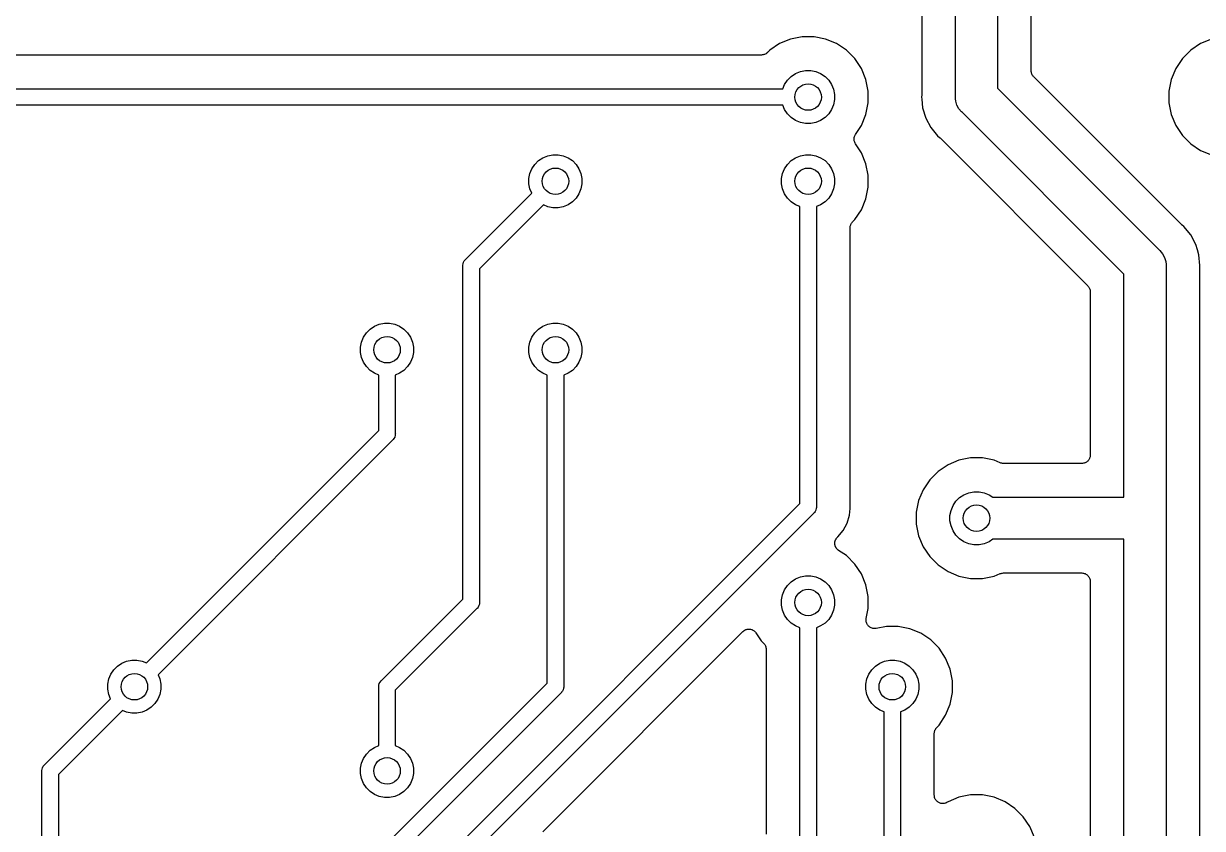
# Model space of a CAD drawing. Extents: x 4.65 to 8.55, y -5.31 to -3.29.
# Drawn here: x 6.934 to 7.634, y -4.084 to -3.606 of the extents above; entities that cross this region are included whole.
import ezdxf

# ---------------------------------------------------------------- set-up
doc = ezdxf.new("R2010")
doc.units = 0
doc.header["$MEASUREMENT"] = 0
doc.layers.add('BLACK', color=7, linetype='CONTINUOUS')

msp = doc.modelspace()

# ---------------------------------------------------------------- linework, layer by layer
at = {"layer": 'BLACK', "linetype": 'CONTINUOUS'}
for p, q in [((7.4875, -3.64939), (7.4875, -3.50964)), ((7.5125, -3.50964), (7.5125, -3.64482)), ((7.4675, -3.51595), (7.4675, -3.64816)), ((7.5325, -3.63447), (7.5325, -3.51595)), ((7.38307, -3.61832), (7.37721, -3.62223)), ((7.38957, -3.61563), (7.38307, -3.61832)), ((7.39648, -3.61425), (7.38957, -3.61563)), ((7.40352, -3.61425), (7.39648, -3.61425)), ((7.41043, -3.61563), (7.40352, -3.61425)), ((7.41693, -3.61832), (7.41043, -3.61563)), ((7.42279, -3.62223), (7.41693, -3.61832)), ((7.63307, -3.61832), (7.62721, -3.62223)), ((7.63957, -3.61563), (7.63307, -3.61832)), ((7.37229, -3.62508), (6.90147, -3.62508)), ((7.37275, -3.62503), (7.37229, -3.62508)), ((7.37321, -3.62499), (7.37275, -3.62503)), ((7.37324, -3.62499), (7.37321, -3.62499)), ((7.37327, -3.62498), (7.37324, -3.62499)), ((7.37371, -3.62485), (7.37327, -3.62498)), ((7.37415, -3.62472), (7.37371, -3.62485)), ((7.37418, -3.62471), (7.37415, -3.62472)), ((7.3742, -3.6247), (7.37418, -3.62471)), ((7.37461, -3.62448), (7.3742, -3.6247)), ((7.37502, -3.62427), (7.37461, -3.62448)), ((7.37504, -3.62426), (7.37502, -3.62427)), ((7.37506, -3.62424), (7.37504, -3.62426)), ((7.37542, -3.62395), (7.37506, -3.62424)), ((7.37578, -3.62366), (7.37542, -3.62395)), ((7.37582, -3.62363), (7.37578, -3.62366)), ((7.37583, -3.62361), (7.37582, -3.62363)), ((7.37582, -3.62363), (7.37582, -3.62363)), ((7.37582, -3.62363), (7.37582, -3.62363)), ((7.37721, -3.62223), (7.37583, -3.62361)), ((7.42777, -3.62721), (7.42279, -3.62223)), ((7.62721, -3.62223), (7.62223, -3.62721)), ((7.43168, -3.63307), (7.42777, -3.62721)), ((7.62223, -3.62721), (7.61832, -3.63307)), ((7.38777, -3.63996), (7.38996, -3.63777)), ((7.38996, -3.63777), (7.39254, -3.63604)), ((7.39254, -3.63604), (7.39541, -3.63486)), ((7.39541, -3.63486), (7.39845, -3.63425)), ((7.39845, -3.63425), (7.40155, -3.63425)), ((7.40155, -3.63425), (7.40459, -3.63486)), ((7.40459, -3.63486), (7.40746, -3.63604)), ((7.40746, -3.63604), (7.41004, -3.63777)), ((7.41004, -3.63777), (7.41223, -3.63996)), ((7.43437, -3.63957), (7.43168, -3.63307)), ((7.53254, -3.63493), (7.5325, -3.63447)), ((7.53259, -3.63539), (7.53254, -3.63493)), ((7.53259, -3.63541), (7.53259, -3.63539)), ((7.5326, -3.63544), (7.53259, -3.63541)), ((7.53273, -3.63588), (7.5326, -3.63544)), ((7.53286, -3.63632), (7.53273, -3.63588)), ((7.53287, -3.63635), (7.53286, -3.63632)), ((7.53288, -3.63637), (7.53287, -3.63635)), ((7.53309, -3.63678), (7.53288, -3.63637)), ((7.53331, -3.63719), (7.53309, -3.63678)), ((7.53332, -3.63721), (7.53331, -3.63719)), ((7.53334, -3.63723), (7.53332, -3.63721)), ((7.53363, -3.63759), (7.53334, -3.63723)), ((7.53392, -3.63795), (7.53363, -3.63759)), ((7.53395, -3.63799), (7.53392, -3.63795)), ((7.53396, -3.638), (7.53395, -3.63799)), ((7.53395, -3.63799), (7.53395, -3.63799)), ((7.53395, -3.63799), (7.53395, -3.63799)), ((7.62168, -3.72572), (7.53396, -3.638)), ((7.61832, -3.63307), (7.61563, -3.63957)), ((6.90024, -3.64508), (7.38499, -3.64508)), ((7.38499, -3.64508), (7.38604, -3.64254)), ((7.38604, -3.64254), (7.38777, -3.63996)), ((7.41223, -3.63996), (7.41396, -3.64254)), ((7.41396, -3.64254), (7.41514, -3.64541)), ((7.41514, -3.64541), (7.41575, -3.64845)), ((7.43575, -3.64648), (7.43437, -3.63957)), ((7.43575, -3.65352), (7.43575, -3.64648)), ((7.5125, -3.64482), (7.6084, -3.74073)), ((7.61563, -3.63957), (7.61425, -3.64648)), ((7.61425, -3.64648), (7.61425, -3.65352)), ((7.41575, -3.65155), (7.41514, -3.65459)), ((7.41575, -3.64845), (7.41575, -3.65155)), ((7.43437, -3.66043), (7.43575, -3.65352)), ((7.46748, -3.64865), (7.46734, -3.65)), ((7.46734, -3.65), (7.46748, -3.65135)), ((7.4675, -3.64823), (7.46748, -3.64844)), ((7.46748, -3.64844), (7.46748, -3.64865)), ((7.46748, -3.65135), (7.46748, -3.65135)), ((7.46748, -3.65135), (7.46797, -3.65637)), ((7.4675, -3.64816), (7.4675, -3.64823)), ((7.48744, -3.65), (7.4875, -3.64939)), ((7.48754, -3.65098), (7.48744, -3.65)), ((7.48768, -3.65245), (7.48754, -3.65098)), ((7.4884, -3.65481), (7.48768, -3.65245)), ((7.61425, -3.65352), (7.61563, -3.66043)), ((7.38499, -3.65492), (6.90204, -3.65492)), ((7.38604, -3.65746), (7.38499, -3.65492)), ((7.38777, -3.66004), (7.38604, -3.65746)), ((7.38996, -3.66223), (7.38777, -3.66004)), ((7.41223, -3.66004), (7.41004, -3.66223)), ((7.41396, -3.65746), (7.41223, -3.66004)), ((7.41514, -3.65459), (7.41396, -3.65746)), ((7.43168, -3.66693), (7.43437, -3.66043)), ((7.46797, -3.65637), (7.46983, -3.6625)), ((7.48956, -3.65698), (7.4884, -3.65481)), ((7.49112, -3.65888), (7.48956, -3.65698)), ((7.4916, -3.65927), (7.49112, -3.65888)), ((7.5875, -3.75518), (7.4916, -3.65927)), ((7.61563, -3.66043), (7.61832, -3.66693)), ((7.39254, -3.66396), (7.38996, -3.66223)), ((7.39541, -3.66514), (7.39254, -3.66396)), ((7.39845, -3.66575), (7.39541, -3.66514)), ((7.40155, -3.66575), (7.39845, -3.66575)), ((7.40459, -3.66514), (7.40155, -3.66575)), ((7.40746, -3.66396), (7.40459, -3.66514)), ((7.41004, -3.66223), (7.40746, -3.66396)), ((7.42815, -3.67222), (7.43168, -3.66693)), ((7.46983, -3.6625), (7.47285, -3.66814)), ((7.61832, -3.66693), (7.62223, -3.67279)), ((7.4273, -3.67494), (7.42735, -3.67448)), ((7.42735, -3.67448), (7.4274, -3.67402)), ((7.4274, -3.67402), (7.42741, -3.674)), ((7.42741, -3.67397), (7.42755, -3.67353)), ((7.42741, -3.674), (7.42741, -3.67397)), ((7.42755, -3.67353), (7.42769, -3.67308)), ((7.42769, -3.67308), (7.4277, -3.67306)), ((7.4277, -3.67304), (7.42793, -3.67263)), ((7.4277, -3.67306), (7.4277, -3.67304)), ((7.42793, -3.67263), (7.42815, -3.67222)), ((7.47285, -3.66814), (7.47691, -3.67309)), ((7.47691, -3.67309), (7.47796, -3.67395)), ((7.47796, -3.67395), (7.47801, -3.674)), ((7.47801, -3.674), (7.47816, -3.67415)), ((7.47816, -3.67415), (7.47832, -3.67428)), ((7.47832, -3.67428), (7.56604, -3.762)), ((7.62223, -3.67279), (7.62721, -3.67777)), ((7.4273, -3.67497), (7.4273, -3.67494)), ((7.4273, -3.67499), (7.4273, -3.67497)), ((7.42735, -3.67545), (7.4273, -3.67499)), ((7.42739, -3.67592), (7.42735, -3.67545)), ((7.42739, -3.67594), (7.42739, -3.67592)), ((7.4274, -3.67596), (7.42739, -3.67594)), ((7.42753, -3.6764), (7.4274, -3.67596)), ((7.42766, -3.67685), (7.42753, -3.6764)), ((7.42767, -3.67687), (7.42766, -3.67685)), ((7.42768, -3.67689), (7.42767, -3.67687)), ((7.42789, -3.6773), (7.42768, -3.67689)), ((7.42811, -3.67772), (7.42789, -3.6773)), ((7.42813, -3.67776), (7.42811, -3.67772)), ((7.42815, -3.67778), (7.42813, -3.67776)), ((7.42813, -3.67776), (7.42813, -3.67776)), ((7.42813, -3.67776), (7.42813, -3.67776)), ((7.43168, -3.68307), (7.42815, -3.67778)), ((7.62721, -3.67777), (7.63307, -3.68168)), ((7.23777, -3.68996), (7.23996, -3.68777)), ((7.23996, -3.68777), (7.24254, -3.68604)), ((7.24254, -3.68604), (7.24541, -3.68486)), ((7.24541, -3.68486), (7.24845, -3.68425)), ((7.24845, -3.68425), (7.25155, -3.68425)), ((7.25155, -3.68425), (7.25459, -3.68486)), ((7.25459, -3.68486), (7.25746, -3.68604)), ((7.25746, -3.68604), (7.26004, -3.68777)), ((7.26004, -3.68777), (7.26223, -3.68996)), ((7.38777, -3.68996), (7.38996, -3.68777)), ((7.38996, -3.68777), (7.39254, -3.68604)), ((7.39254, -3.68604), (7.39541, -3.68486)), ((7.39541, -3.68486), (7.39845, -3.68425)), ((7.39845, -3.68425), (7.40155, -3.68425)), ((7.40155, -3.68425), (7.40459, -3.68486)), ((7.40459, -3.68486), (7.40746, -3.68604)), ((7.40746, -3.68604), (7.41004, -3.68777)), ((7.41004, -3.68777), (7.41223, -3.68996)), ((7.43437, -3.68957), (7.43168, -3.68307)), ((7.63307, -3.68168), (7.63957, -3.68437)), ((7.23425, -3.69845), (7.23486, -3.69541)), ((7.23486, -3.69541), (7.23604, -3.69254)), ((7.23604, -3.69254), (7.23777, -3.68996)), ((7.26223, -3.68996), (7.26396, -3.69254)), ((7.26396, -3.69254), (7.26514, -3.69541)), ((7.26514, -3.69541), (7.26575, -3.69845)), ((7.38425, -3.69845), (7.38486, -3.69541)), ((7.38486, -3.69541), (7.38604, -3.69254)), ((7.38604, -3.69254), (7.38777, -3.68996)), ((7.41223, -3.68996), (7.41396, -3.69254)), ((7.41396, -3.69254), (7.41514, -3.69541)), ((7.41514, -3.69541), (7.41575, -3.69845)), ((7.43575, -3.69648), (7.43437, -3.68957)), ((7.23425, -3.70155), (7.23425, -3.69845)), ((7.23486, -3.70459), (7.23425, -3.70155)), ((7.26575, -3.70155), (7.26514, -3.70459)), ((7.26575, -3.69845), (7.26575, -3.70155)), ((7.38425, -3.70155), (7.38425, -3.69845)), ((7.38486, -3.70459), (7.38425, -3.70155)), ((7.41575, -3.70155), (7.41514, -3.70459)), ((7.41575, -3.69845), (7.41575, -3.70155)), ((7.43575, -3.70352), (7.43575, -3.69648)), ((7.19669, -3.74635), (7.23591, -3.70713)), ((7.23591, -3.70713), (7.23486, -3.70459)), ((7.26396, -3.70746), (7.26223, -3.71004)), ((7.26514, -3.70459), (7.26396, -3.70746)), ((7.38604, -3.70746), (7.38486, -3.70459)), ((7.38777, -3.71004), (7.38604, -3.70746)), ((7.41396, -3.70746), (7.41223, -3.71004)), ((7.41514, -3.70459), (7.41396, -3.70746)), ((7.43437, -3.71043), (7.43575, -3.70352)), ((7.24287, -3.71409), (7.20492, -3.75204)), ((7.24541, -3.71514), (7.24287, -3.71409)), ((7.24845, -3.71575), (7.24541, -3.71514)), ((7.25155, -3.71575), (7.24845, -3.71575)), ((7.25459, -3.71514), (7.25155, -3.71575)), ((7.25746, -3.71396), (7.25459, -3.71514)), ((7.26004, -3.71223), (7.25746, -3.71396)), ((7.26223, -3.71004), (7.26004, -3.71223)), ((7.38996, -3.71223), (7.38777, -3.71004)), ((7.39254, -3.71396), (7.38996, -3.71223)), ((7.39508, -3.71501), (7.39254, -3.71396)), ((7.39508, -3.89127), (7.39508, -3.71501)), ((7.40746, -3.71396), (7.40492, -3.71501)), ((7.40492, -3.71501), (7.40492, -3.89307)), ((7.41004, -3.71223), (7.40746, -3.71396)), ((7.41223, -3.71004), (7.41004, -3.71223)), ((7.43168, -3.71693), (7.43437, -3.71043)), ((7.42639, -3.72417), (7.42777, -3.72279)), ((7.42777, -3.72279), (7.43168, -3.71693)), ((7.42492, -3.72764), (7.42497, -3.72718)), ((7.42492, -3.72769), (7.42492, -3.72764)), ((7.42492, -3.72771), (7.42492, -3.72769)), ((7.42492, -3.72769), (7.42492, -3.72769)), ((7.42492, -3.72769), (7.42492, -3.72769)), ((7.42492, -3.89184), (7.42492, -3.72771)), ((7.42497, -3.72718), (7.42502, -3.72672)), ((7.42502, -3.72672), (7.42503, -3.72669)), ((7.42503, -3.72667), (7.42517, -3.72622)), ((7.42503, -3.72669), (7.42503, -3.72667)), ((7.42517, -3.72622), (7.42531, -3.72578)), ((7.42531, -3.72578), (7.42532, -3.72576)), ((7.42532, -3.72576), (7.42533, -3.72574)), ((7.42533, -3.72574), (7.42555, -3.72533)), ((7.42555, -3.72533), (7.42577, -3.72492)), ((7.42577, -3.72492), (7.42578, -3.7249)), ((7.42578, -3.7249), (7.4258, -3.72488)), ((7.4258, -3.72488), (7.42609, -3.72453)), ((7.42609, -3.72453), (7.42639, -3.72417)), ((7.62184, -3.72585), (7.62168, -3.72572)), ((7.62199, -3.726), (7.62184, -3.72585)), ((7.62204, -3.72605), (7.62199, -3.726)), ((7.62309, -3.72691), (7.62204, -3.72605)), ((7.62715, -3.73186), (7.62309, -3.72691)), ((7.63017, -3.7375), (7.62715, -3.73186)), ((7.63112, -3.74063), (7.63017, -3.7375)), ((7.6084, -3.74073), (7.60888, -3.74112)), ((7.60888, -3.74112), (7.61044, -3.74302)), ((7.61044, -3.74302), (7.6116, -3.74519)), ((7.63203, -3.74363), (7.63112, -3.74063)), ((7.63266, -3.75), (7.63203, -3.74363)), ((7.19505, -3.75), (7.19508, -3.74976)), ((7.19508, -3.75024), (7.19505, -3.75)), ((7.19508, -3.74976), (7.19515, -3.74904)), ((7.19508, -3.74976), (7.19508, -3.74976)), ((7.19508, -3.94796), (7.19508, -3.75024)), ((7.19515, -3.74904), (7.19543, -3.74811)), ((7.19543, -3.74811), (7.19589, -3.74725)), ((7.19589, -3.74725), (7.1965, -3.7465)), ((7.1965, -3.7465), (7.19669, -3.74635)), ((7.6116, -3.74519), (7.61232, -3.74755)), ((7.61232, -3.74755), (7.6125, -3.74939)), ((7.6125, -3.74939), (7.61256, -3.75)), ((7.61256, -3.75), (7.6125, -3.75061)), ((7.6125, -3.75061), (7.6125, -3.89939)), ((7.63252, -3.75135), (7.63266, -3.75)), ((7.63252, -3.75156), (7.63252, -3.75135)), ((7.20492, -3.75204), (7.20492, -3.94976)), ((7.5875, -3.8875), (7.5875, -3.75518)), ((7.6325, -3.75177), (7.63252, -3.75156)), ((7.6325, -3.75184), (7.6325, -3.75177)), ((7.6325, -3.89816), (7.6325, -3.75184)), ((7.56604, -3.762), (7.56605, -3.76201)), ((7.56605, -3.76201), (7.56605, -3.76201)), ((7.56605, -3.76201), (7.56605, -3.76201)), ((7.56605, -3.76201), (7.56608, -3.76205)), ((7.56608, -3.76205), (7.56637, -3.76241)), ((7.56637, -3.76241), (7.56666, -3.76277)), ((7.56666, -3.76277), (7.56668, -3.76279)), ((7.56668, -3.76279), (7.56669, -3.76281)), ((7.56669, -3.76281), (7.56691, -3.76322)), ((7.56691, -3.76322), (7.56712, -3.76363)), ((7.56712, -3.76363), (7.56713, -3.76365)), ((7.56713, -3.76365), (7.56714, -3.76368)), ((7.56714, -3.76368), (7.56727, -3.76412)), ((7.56727, -3.76412), (7.5674, -3.76456)), ((7.5674, -3.76456), (7.56741, -3.76459)), ((7.56741, -3.76459), (7.56741, -3.76461)), ((7.56741, -3.76461), (7.56746, -3.76507)), ((7.56746, -3.76507), (7.5675, -3.76553)), ((7.5675, -3.76553), (7.5675, -3.8625)), ((7.13996, -3.78777), (7.14254, -3.78604)), ((7.14254, -3.78604), (7.14541, -3.78486)), ((7.14541, -3.78486), (7.14845, -3.78425)), ((7.14845, -3.78425), (7.15155, -3.78425)), ((7.15155, -3.78425), (7.15459, -3.78486)), ((7.15459, -3.78486), (7.15746, -3.78604)), ((7.15746, -3.78604), (7.16004, -3.78777)), ((7.23996, -3.78777), (7.24254, -3.78604)), ((7.24254, -3.78604), (7.24541, -3.78486)), ((7.24541, -3.78486), (7.24845, -3.78425)), ((7.24845, -3.78425), (7.25155, -3.78425)), ((7.25155, -3.78425), (7.25459, -3.78486)), ((7.25459, -3.78486), (7.25746, -3.78604)), ((7.25746, -3.78604), (7.26004, -3.78777)), ((7.13486, -3.79541), (7.13604, -3.79254)), ((7.13604, -3.79254), (7.13777, -3.78996)), ((7.13777, -3.78996), (7.13996, -3.78777)), ((7.16004, -3.78777), (7.16223, -3.78996)), ((7.16223, -3.78996), (7.16396, -3.79254)), ((7.16396, -3.79254), (7.16514, -3.79541)), ((7.23486, -3.79541), (7.23604, -3.79254)), ((7.23604, -3.79254), (7.23777, -3.78996)), ((7.23777, -3.78996), (7.23996, -3.78777)), ((7.26004, -3.78777), (7.26223, -3.78996)), ((7.26223, -3.78996), (7.26396, -3.79254)), ((7.26396, -3.79254), (7.26514, -3.79541)), ((7.13425, -3.79845), (7.13486, -3.79541)), ((7.13425, -3.80155), (7.13425, -3.79845)), ((7.16514, -3.79541), (7.16575, -3.79845)), ((7.16575, -3.79845), (7.16575, -3.80155)), ((7.23425, -3.79845), (7.23486, -3.79541)), ((7.23425, -3.80155), (7.23425, -3.79845)), ((7.26514, -3.79541), (7.26575, -3.79845)), ((7.26575, -3.79845), (7.26575, -3.80155)), ((7.13486, -3.80459), (7.13425, -3.80155)), ((7.13604, -3.80746), (7.13486, -3.80459)), ((7.13777, -3.81004), (7.13604, -3.80746)), ((7.16396, -3.80746), (7.16223, -3.81004)), ((7.16514, -3.80459), (7.16396, -3.80746)), ((7.16575, -3.80155), (7.16514, -3.80459)), ((7.23486, -3.80459), (7.23425, -3.80155)), ((7.23604, -3.80746), (7.23486, -3.80459)), ((7.23777, -3.81004), (7.23604, -3.80746)), ((7.26396, -3.80746), (7.26223, -3.81004)), ((7.26514, -3.80459), (7.26396, -3.80746)), ((7.26575, -3.80155), (7.26514, -3.80459)), ((7.13996, -3.81223), (7.13777, -3.81004)), ((7.14254, -3.81396), (7.13996, -3.81223)), ((7.14508, -3.81501), (7.14254, -3.81396)), ((7.15746, -3.81396), (7.15492, -3.81501)), ((7.16004, -3.81223), (7.15746, -3.81396)), ((7.16223, -3.81004), (7.16004, -3.81223)), ((7.23996, -3.81223), (7.23777, -3.81004)), ((7.24254, -3.81396), (7.23996, -3.81223)), ((7.24508, -3.81501), (7.24254, -3.81396)), ((7.25746, -3.81396), (7.25492, -3.81501)), ((7.26004, -3.81223), (7.25746, -3.81396)), ((7.26223, -3.81004), (7.26004, -3.81223)), ((7.14508, -3.84796), (7.14508, -3.81501)), ((7.15492, -3.81501), (7.15492, -3.84976)), ((7.24508, -3.99796), (7.24508, -3.81501)), ((7.25492, -3.81501), (7.25492, -3.99976)), ((7.00713, -3.98591), (7.14508, -3.84796)), ((7.15331, -3.85365), (7.01409, -3.99287)), ((7.1535, -3.8535), (7.15331, -3.85365)), ((7.15365, -3.85331), (7.1535, -3.8535)), ((7.15411, -3.85275), (7.15365, -3.85331)), ((7.15457, -3.85189), (7.15411, -3.85275)), ((7.15462, -3.85174), (7.15457, -3.85189)), ((7.15485, -3.85096), (7.15462, -3.85174)), ((7.15492, -3.85024), (7.15485, -3.85096)), ((7.15492, -3.84976), (7.15494, -3.85)), ((7.15494, -3.85), (7.15492, -3.85024)), ((7.15492, -3.85024), (7.15492, -3.85024)), ((7.5674, -3.86351), (7.56739, -3.86352)), ((7.56739, -3.86352), (7.56739, -3.86354)), ((7.56745, -3.86304), (7.5674, -3.86351)), ((7.5675, -3.86257), (7.56745, -3.86304)), ((7.5675, -3.8625), (7.5675, -3.86253)), ((7.5675, -3.86253), (7.5675, -3.86253)), ((7.5675, -3.86253), (7.5675, -3.86254)), ((7.5675, -3.86254), (7.5675, -3.86257)), ((7.48307, -3.86832), (7.47721, -3.87223)), ((7.48957, -3.86563), (7.48307, -3.86832)), ((7.49648, -3.86425), (7.48957, -3.86563)), ((7.50352, -3.86425), (7.49648, -3.86425)), ((7.51043, -3.86563), (7.50352, -3.86425)), ((7.51403, -3.86712), (7.51043, -3.86563)), ((7.51447, -3.86725), (7.51403, -3.86712)), ((7.51491, -3.86739), (7.51447, -3.86725)), ((7.51494, -3.86739), (7.51491, -3.86739)), ((7.51497, -3.8674), (7.51494, -3.86739)), ((7.51542, -3.86745), (7.51497, -3.8674)), ((7.51588, -3.8675), (7.51542, -3.86745)), ((7.51594, -3.8675), (7.51588, -3.8675)), ((7.51595, -3.8675), (7.51594, -3.8675)), ((7.51594, -3.8675), (7.51594, -3.8675)), ((7.51594, -3.8675), (7.51594, -3.8675)), ((7.5625, -3.8675), (7.51595, -3.8675)), ((7.56297, -3.86745), (7.5625, -3.8675)), ((7.56344, -3.86741), (7.56297, -3.86745)), ((7.56345, -3.86741), (7.56344, -3.86741)), ((7.56347, -3.8674), (7.56345, -3.86741)), ((7.56392, -3.86727), (7.56347, -3.8674)), ((7.56437, -3.86714), (7.56392, -3.86727)), ((7.56439, -3.86713), (7.56437, -3.86714)), ((7.56441, -3.86712), (7.56439, -3.86713)), ((7.56482, -3.8669), (7.56441, -3.86712)), ((7.56524, -3.86668), (7.56482, -3.8669)), ((7.56525, -3.86667), (7.56524, -3.86668)), ((7.56527, -3.86666), (7.56525, -3.86667)), ((7.56563, -3.86637), (7.56527, -3.86666)), ((7.566, -3.86607), (7.56563, -3.86637)), ((7.56601, -3.86606), (7.566, -3.86607)), ((7.56602, -3.86605), (7.56601, -3.86606)), ((7.56632, -3.86568), (7.56602, -3.86605)), ((7.56663, -3.86532), (7.56632, -3.86568)), ((7.56665, -3.8653), (7.56663, -3.86531)), ((7.56663, -3.86531), (7.56663, -3.86532)), ((7.56687, -3.86488), (7.56665, -3.8653)), ((7.5671, -3.86447), (7.56687, -3.86488)), ((7.56711, -3.86444), (7.5671, -3.86445)), ((7.5671, -3.86445), (7.5671, -3.86447)), ((7.56725, -3.86399), (7.56711, -3.86444)), ((7.56739, -3.86354), (7.56725, -3.86399)), ((7.47223, -3.87721), (7.46832, -3.88307)), ((7.47721, -3.87223), (7.47223, -3.87721)), ((7.46832, -3.88307), (7.46563, -3.88957)), ((7.49541, -3.88486), (7.49845, -3.88425)), ((7.49845, -3.88425), (7.50155, -3.88425)), ((7.50155, -3.88425), (7.50459, -3.88486)), ((7.09127, -4.19508), (7.39508, -3.89127)), ((7.46563, -3.88957), (7.46425, -3.89648)), ((7.48604, -3.89254), (7.48777, -3.88996)), ((7.48777, -3.88996), (7.48996, -3.88777)), ((7.48996, -3.88777), (7.49254, -3.88604)), ((7.49254, -3.88604), (7.49541, -3.88486)), ((7.50459, -3.88486), (7.50746, -3.88604)), ((7.50746, -3.88604), (7.50964, -3.8875)), ((7.50964, -3.8875), (7.5875, -3.8875)), ((7.40331, -3.89696), (7.09696, -4.20331)), ((7.4035, -3.8968), (7.40331, -3.89696)), ((7.40373, -3.89652), (7.4035, -3.8968)), ((7.40411, -3.89605), (7.40373, -3.89652)), ((7.40457, -3.8952), (7.40411, -3.89605)), ((7.4046, -3.89511), (7.40457, -3.8952)), ((7.40485, -3.89427), (7.4046, -3.89511)), ((7.40492, -3.89355), (7.40485, -3.89427)), ((7.40492, -3.89307), (7.40494, -3.89331)), ((7.40494, -3.89331), (7.40492, -3.89355)), ((7.40492, -3.89355), (7.40492, -3.89355)), ((7.42314, -3.90289), (7.42456, -3.89819)), ((7.42456, -3.89819), (7.42495, -3.89429)), ((7.42494, -3.89205), (7.42492, -3.89184)), ((7.42494, -3.89226), (7.42494, -3.89205)), ((7.42495, -3.89233), (7.42494, -3.89226)), ((7.42504, -3.89331), (7.42495, -3.89233)), ((7.42495, -3.89429), (7.42504, -3.89331)), ((7.42495, -3.89429), (7.42495, -3.89429)), ((7.46425, -3.89648), (7.46425, -3.90352)), ((7.48425, -3.89845), (7.48486, -3.89541)), ((7.48425, -3.90155), (7.48425, -3.89845)), ((7.48486, -3.89541), (7.48604, -3.89254)), ((7.63252, -3.89837), (7.6325, -3.89816)), ((7.63252, -3.89858), (7.63252, -3.89837)), ((7.42082, -3.90722), (7.42314, -3.90289)), ((7.46425, -3.90352), (7.46563, -3.91043)), ((7.48486, -3.90459), (7.48425, -3.90155)), ((7.48604, -3.90746), (7.48486, -3.90459)), ((7.6125, -3.89939), (7.61256, -3.9)), ((7.61256, -3.9), (7.6125, -3.90061)), ((7.6125, -3.90061), (7.6125, -4.44036)), ((7.6325, -3.90177), (7.63252, -3.90156)), ((7.6325, -3.90184), (7.6325, -3.90177)), ((7.6325, -4.43405), (7.6325, -3.90184)), ((7.63252, -3.89865), (7.63252, -3.89858)), ((7.63266, -3.9), (7.63252, -3.89865)), ((7.63252, -3.90135), (7.63266, -3.9)), ((7.63252, -3.90156), (7.63252, -3.90135)), ((7.41643, -3.91255), (7.41657, -3.91234)), ((7.41657, -3.91234), (7.4167, -3.91211)), ((7.4167, -3.91211), (7.41685, -3.91193)), ((7.41685, -3.91193), (7.41697, -3.91174)), ((7.41697, -3.91174), (7.41716, -3.91156)), ((7.41716, -3.91156), (7.41732, -3.91136)), ((7.41732, -3.91136), (7.4175, -3.91121)), ((7.4175, -3.91121), (7.41766, -3.91105)), ((7.41766, -3.91105), (7.41771, -3.91101)), ((7.41771, -3.91101), (7.42082, -3.90722)), ((7.46563, -3.91043), (7.46832, -3.91693)), ((7.48777, -3.91004), (7.48604, -3.90746)), ((7.48996, -3.91223), (7.48777, -3.91004)), ((7.49254, -3.91396), (7.48996, -3.91223)), ((7.50964, -3.9125), (7.50746, -3.91396)), ((7.5875, -3.9125), (7.50964, -3.9125)), ((7.5875, -4.44036), (7.5875, -3.9125)), ((7.41584, -3.91487), (7.41586, -3.91464)), ((7.41586, -3.91512), (7.41584, -3.91487)), ((7.41586, -3.91441), (7.41591, -3.91415)), ((7.41586, -3.91464), (7.41586, -3.91441)), ((7.41586, -3.91538), (7.41586, -3.91512)), ((7.4159, -3.91561), (7.41586, -3.91538)), ((7.41592, -3.91584), (7.4159, -3.91561)), ((7.41591, -3.91415), (7.41594, -3.9139)), ((7.41599, -3.91609), (7.41592, -3.91584)), ((7.41594, -3.9139), (7.41601, -3.91368)), ((7.41604, -3.91634), (7.41599, -3.91609)), ((7.41601, -3.91368), (7.41606, -3.91345)), ((7.41613, -3.91655), (7.41604, -3.91634)), ((7.41606, -3.91345), (7.41615, -3.91321)), ((7.4162, -3.91678), (7.41613, -3.91655)), ((7.41615, -3.91321), (7.41623, -3.91297)), ((7.41631, -3.91701), (7.4162, -3.91678)), ((7.41623, -3.91297), (7.41634, -3.91276)), ((7.41641, -3.91724), (7.41631, -3.91701)), ((7.41634, -3.91276), (7.41643, -3.91255)), ((7.41654, -3.91744), (7.41641, -3.91724)), ((7.41664, -3.91764), (7.41654, -3.91744)), ((7.41681, -3.91784), (7.41664, -3.91764)), ((7.41695, -3.91806), (7.41681, -3.91784)), ((7.41711, -3.91822), (7.41695, -3.91806)), ((7.41725, -3.9184), (7.41711, -3.91822)), ((7.41745, -3.91857), (7.41725, -3.9184)), ((7.41763, -3.91875), (7.41745, -3.91857)), ((7.41782, -3.91888), (7.41763, -3.91875)), ((7.418, -3.91903), (7.41782, -3.91888)), ((7.41806, -3.91907), (7.418, -3.91903)), ((7.42279, -3.92223), (7.41806, -3.91907)), ((7.46832, -3.91693), (7.47223, -3.92279)), ((7.49541, -3.91514), (7.49254, -3.91396)), ((7.49845, -3.91575), (7.49541, -3.91514)), ((7.50155, -3.91575), (7.49845, -3.91575)), ((7.50459, -3.91514), (7.50155, -3.91575)), ((7.50746, -3.91396), (7.50459, -3.91514)), ((7.42777, -3.92721), (7.42279, -3.92223)), ((7.47223, -3.92279), (7.47721, -3.92777)), ((7.43168, -3.93307), (7.42777, -3.92721)), ((7.43437, -3.93957), (7.43168, -3.93307)), ((7.47721, -3.92777), (7.48307, -3.93168)), ((7.48307, -3.93168), (7.48957, -3.93437)), ((7.51043, -3.93437), (7.51403, -3.93288)), ((7.51403, -3.93288), (7.51404, -3.93288)), ((7.51404, -3.93288), (7.5141, -3.93285)), ((7.51404, -3.93288), (7.51404, -3.93288)), ((7.51404, -3.93288), (7.51404, -3.93288)), ((7.5141, -3.93285), (7.51454, -3.93273)), ((7.51454, -3.93273), (7.51498, -3.9326)), ((7.51498, -3.9326), (7.51501, -3.93259)), ((7.51501, -3.93259), (7.51504, -3.93258)), ((7.51504, -3.93258), (7.51549, -3.93254)), ((7.51549, -3.93254), (7.51595, -3.9325)), ((7.51595, -3.9325), (7.5625, -3.9325)), ((7.5625, -3.9325), (7.56253, -3.9325)), ((7.56253, -3.9325), (7.56253, -3.9325)), ((7.56253, -3.9325), (7.56254, -3.9325)), ((7.56254, -3.9325), (7.56257, -3.9325)), ((7.56257, -3.9325), (7.56304, -3.93255)), ((7.56304, -3.93255), (7.56351, -3.9326)), ((7.56351, -3.9326), (7.56352, -3.93261)), ((7.56352, -3.93261), (7.56354, -3.93261)), ((7.56354, -3.93261), (7.56399, -3.93275)), ((7.56399, -3.93275), (7.56444, -3.93289)), ((7.56444, -3.93289), (7.56445, -3.9329)), ((7.56445, -3.9329), (7.56447, -3.9329)), ((7.56447, -3.9329), (7.56488, -3.93313)), ((7.56488, -3.93313), (7.5653, -3.93335)), ((7.5653, -3.93335), (7.56531, -3.93337)), ((7.56531, -3.93337), (7.56532, -3.93337)), ((7.56532, -3.93337), (7.56568, -3.93368)), ((7.38604, -3.94254), (7.38777, -3.93996)), ((7.38777, -3.93996), (7.38996, -3.93777)), ((7.38996, -3.93777), (7.39254, -3.93604)), ((7.39254, -3.93604), (7.39541, -3.93486)), ((7.39541, -3.93486), (7.39845, -3.93425)), ((7.39845, -3.93425), (7.40155, -3.93425)), ((7.40155, -3.93425), (7.40459, -3.93486)), ((7.40459, -3.93486), (7.40746, -3.93604)), ((7.40746, -3.93604), (7.41004, -3.93777)), ((7.41004, -3.93777), (7.41223, -3.93996)), ((7.41223, -3.93996), (7.41396, -3.94254)), ((7.43575, -3.94648), (7.43437, -3.93957)), ((7.48957, -3.93437), (7.49648, -3.93575)), ((7.49648, -3.93575), (7.50352, -3.93575)), ((7.50352, -3.93575), (7.51043, -3.93437)), ((7.56568, -3.93368), (7.56605, -3.93398)), ((7.56605, -3.93398), (7.56606, -3.93399)), ((7.56606, -3.93399), (7.56607, -3.934)), ((7.56607, -3.934), (7.56637, -3.93437)), ((7.56637, -3.93437), (7.56666, -3.93473)), ((7.56666, -3.93473), (7.56667, -3.93475)), ((7.56667, -3.93475), (7.56668, -3.93476)), ((7.56668, -3.93476), (7.5669, -3.93518)), ((7.5669, -3.93518), (7.56712, -3.93559)), ((7.56712, -3.93559), (7.56713, -3.93561)), ((7.56713, -3.93561), (7.56714, -3.93563)), ((7.56714, -3.93563), (7.56727, -3.93608)), ((7.56727, -3.93608), (7.5674, -3.93653)), ((7.5674, -3.93653), (7.56741, -3.93655)), ((7.56741, -3.93655), (7.56741, -3.93656)), ((7.56741, -3.93656), (7.56745, -3.93703)), ((7.56745, -3.93703), (7.5675, -3.9375)), ((7.5675, -3.9375), (7.5675, -4.43405)), ((7.38425, -3.94845), (7.38486, -3.94541)), ((7.38486, -3.94541), (7.38604, -3.94254)), ((7.41396, -3.94254), (7.41514, -3.94541)), ((7.41514, -3.94541), (7.41575, -3.94845)), ((7.43575, -3.95352), (7.43575, -3.94648)), ((7.14669, -3.99635), (7.19508, -3.94796)), ((7.20331, -3.95365), (7.15492, -4.00204)), ((7.2035, -3.9535), (7.20331, -3.95365)), ((7.20365, -3.95331), (7.2035, -3.9535)), ((7.20411, -3.95275), (7.20365, -3.95331)), ((7.20365, -3.95331), (7.20365, -3.95331)), ((7.20457, -3.95189), (7.20411, -3.95275)), ((7.20411, -3.95275), (7.20411, -3.95275)), ((7.20485, -3.95096), (7.20457, -3.95189)), ((7.20492, -3.95024), (7.20485, -3.95096)), ((7.20492, -3.94976), (7.20494, -3.95)), ((7.20494, -3.95), (7.20492, -3.95024)), ((7.20492, -3.95024), (7.20492, -3.95024)), ((7.38425, -3.95155), (7.38425, -3.94845)), ((7.38486, -3.95459), (7.38425, -3.95155)), ((7.41575, -3.95155), (7.41514, -3.95459)), ((7.41575, -3.94845), (7.41575, -3.95155)), ((7.43454, -3.95958), (7.43575, -3.95352)), ((7.38604, -3.95746), (7.38486, -3.95459)), ((7.38777, -3.96004), (7.38604, -3.95746)), ((7.38996, -3.96223), (7.38777, -3.96004)), ((7.41223, -3.96004), (7.41004, -3.96223)), ((7.41396, -3.95746), (7.41223, -3.96004)), ((7.41514, -3.95459), (7.41396, -3.95746)), ((7.43445, -3.96052), (7.4345, -3.96005)), ((7.43445, -3.96054), (7.43445, -3.96052)), ((7.43445, -3.96055), (7.43445, -3.96054)), ((7.43449, -3.96102), (7.43445, -3.96055)), ((7.43454, -3.96149), (7.43449, -3.96102)), ((7.4345, -3.96005), (7.43454, -3.95958)), ((7.43454, -3.96151), (7.43454, -3.96149)), ((7.43454, -3.96152), (7.43454, -3.96151)), ((7.24244, -4.08611), (7.36133, -3.96722)), ((7.36133, -3.96722), (7.36136, -3.9672)), ((7.36136, -3.9672), (7.36138, -3.96717)), ((7.36136, -3.9672), (7.36136, -3.9672)), ((7.36136, -3.9672), (7.36136, -3.9672)), ((7.36138, -3.96717), (7.36175, -3.96688)), ((7.36175, -3.96688), (7.36211, -3.96658)), ((7.36211, -3.96658), (7.36213, -3.96657)), ((7.36213, -3.96657), (7.36214, -3.96657)), ((7.36214, -3.96657), (7.36256, -3.96635)), ((7.36256, -3.96635), (7.36298, -3.96613)), ((7.36298, -3.96613), (7.36299, -3.96612)), ((7.36299, -3.96612), (7.36301, -3.96612)), ((7.36301, -3.96612), (7.36346, -3.96598)), ((7.36346, -3.96598), (7.36391, -3.96585)), ((7.36391, -3.96585), (7.36393, -3.96585)), ((7.36393, -3.96585), (7.36394, -3.96584)), ((7.36394, -3.96584), (7.36441, -3.9658)), ((7.36441, -3.9658), (7.36489, -3.96576)), ((7.36489, -3.96576), (7.3649, -3.96576)), ((7.3649, -3.96576), (7.36492, -3.96576)), ((7.36492, -3.96576), (7.36538, -3.96581)), ((7.36538, -3.96581), (7.36586, -3.96586)), ((7.36586, -3.96586), (7.36587, -3.96586)), ((7.36587, -3.96586), (7.36589, -3.96586)), ((7.36589, -3.96586), (7.36633, -3.96601)), ((7.36633, -3.96601), (7.36679, -3.96614)), ((7.36679, -3.96614), (7.3668, -3.96615)), ((7.3668, -3.96615), (7.36682, -3.96616)), ((7.36682, -3.96616), (7.36723, -3.96638)), ((7.36723, -3.96638), (7.36765, -3.96661)), ((7.36765, -3.96661), (7.36766, -3.96662)), ((7.36766, -3.96662), (7.36767, -3.96662)), ((7.36767, -3.96662), (7.36804, -3.96693)), ((7.36804, -3.96693), (7.3684, -3.96723)), ((7.3684, -3.96723), (7.36841, -3.96724)), ((7.36841, -3.96724), (7.36842, -3.96725)), ((7.36842, -3.96725), (7.36872, -3.96762)), ((7.36872, -3.96762), (7.36902, -3.96798)), ((7.36902, -3.96798), (7.37223, -3.97279)), ((7.39254, -3.96396), (7.38996, -3.96223)), ((7.39508, -3.96501), (7.39254, -3.96396)), ((7.39508, -3.99976), (7.39508, -3.96501)), ((7.40746, -3.96396), (7.40492, -3.96501)), ((7.40492, -3.96501), (7.40492, -4.09976)), ((7.41004, -3.96223), (7.40746, -3.96396)), ((7.43468, -3.96197), (7.43454, -3.96152)), ((7.43481, -3.96243), (7.43468, -3.96197)), ((7.43482, -3.96244), (7.43481, -3.96243)), ((7.43482, -3.96245), (7.43482, -3.96244)), ((7.43505, -3.96288), (7.43482, -3.96245)), ((7.43527, -3.96329), (7.43505, -3.96288)), ((7.43527, -3.9633), (7.43527, -3.96329)), ((7.43528, -3.96332), (7.43527, -3.9633)), ((7.43558, -3.96368), (7.43528, -3.96332)), ((7.43588, -3.96405), (7.43558, -3.96368)), ((7.43589, -3.96406), (7.43588, -3.96405)), ((7.4359, -3.96407), (7.43589, -3.96406)), ((7.43626, -3.96437), (7.4359, -3.96407)), ((7.43663, -3.96468), (7.43626, -3.96437)), ((7.43664, -3.96469), (7.43663, -3.96468)), ((7.43665, -3.9647), (7.43664, -3.96469)), ((7.43707, -3.96492), (7.43665, -3.9647)), ((7.43748, -3.96515), (7.43707, -3.96492)), ((7.43749, -3.96515), (7.43748, -3.96515)), ((7.43751, -3.96516), (7.43749, -3.96515)), ((7.43796, -3.9653), (7.43751, -3.96516)), ((7.43841, -3.96544), (7.43796, -3.9653)), ((7.43843, -3.96545), (7.43841, -3.96544)), ((7.43844, -3.96545), (7.43843, -3.96545)), ((7.43891, -3.9655), (7.43844, -3.96545)), ((7.43938, -3.96555), (7.43891, -3.9655)), ((7.43939, -3.96555), (7.43938, -3.96555)), ((7.43941, -3.96555), (7.43939, -3.96555)), ((7.43988, -3.96551), (7.43941, -3.96555)), ((7.44035, -3.96547), (7.43988, -3.96551)), ((7.44038, -3.96547), (7.44035, -3.96547)), ((7.44042, -3.96546), (7.44038, -3.96546)), ((7.44038, -3.96546), (7.44038, -3.96546)), ((7.44038, -3.96546), (7.44038, -3.96547)), ((7.44648, -3.96425), (7.44042, -3.96546)), ((7.45352, -3.96425), (7.44648, -3.96425)), ((7.46043, -3.96563), (7.45352, -3.96425)), ((7.46693, -3.96832), (7.46043, -3.96563)), ((7.47279, -3.97223), (7.46693, -3.96832)), ((7.37223, -3.97279), (7.37361, -3.97417)), ((7.37361, -3.97417), (7.37363, -3.97418)), ((7.37363, -3.97418), (7.37363, -3.97418)), ((7.37363, -3.97418), (7.37363, -3.97418)), ((7.37363, -3.97418), (7.37366, -3.97422)), ((7.37366, -3.97422), (7.37395, -3.97458)), ((7.37395, -3.97458), (7.37424, -3.97494)), ((7.37424, -3.97494), (7.37426, -3.97496)), ((7.37426, -3.97496), (7.37427, -3.97498)), ((7.37427, -3.97498), (7.37448, -3.97539)), ((7.37448, -3.97539), (7.3747, -3.9758)), ((7.47777, -3.97721), (7.47279, -3.97223)), ((7.3747, -3.9758), (7.37471, -3.97582)), ((7.37471, -3.97582), (7.37472, -3.97585)), ((7.37472, -3.97585), (7.37485, -3.97629)), ((7.37485, -3.97629), (7.37498, -3.97673)), ((7.37498, -3.97673), (7.37499, -3.97676)), ((7.37499, -3.97676), (7.37499, -3.97679)), ((7.37499, -3.97679), (7.37503, -3.97724)), ((7.37503, -3.97724), (7.37508, -3.97771)), ((7.37508, -3.97771), (7.37508, -3.99853)), ((7.48168, -3.98307), (7.47777, -3.97721)), ((6.98777, -3.98996), (6.98996, -3.98777)), ((6.98996, -3.98777), (6.99254, -3.98604)), ((6.99254, -3.98604), (6.99541, -3.98486)), ((6.99541, -3.98486), (6.99845, -3.98425)), ((6.99845, -3.98425), (7.00155, -3.98425)), ((7.00155, -3.98425), (7.00459, -3.98486)), ((7.00459, -3.98486), (7.00713, -3.98591)), ((7.43777, -3.98996), (7.43996, -3.98777)), ((7.43996, -3.98777), (7.44254, -3.98604)), ((7.44254, -3.98604), (7.44541, -3.98486)), ((7.44541, -3.98486), (7.44845, -3.98425)), ((7.44845, -3.98425), (7.45155, -3.98425)), ((7.45155, -3.98425), (7.45459, -3.98486)), ((7.45459, -3.98486), (7.45746, -3.98604)), ((7.45746, -3.98604), (7.46004, -3.98777)), ((7.46004, -3.98777), (7.46223, -3.98996)), ((7.48437, -3.98957), (7.48168, -3.98307)), ((6.98425, -3.99845), (6.98486, -3.99541)), ((6.98486, -3.99541), (6.98604, -3.99254)), ((6.98604, -3.99254), (6.98777, -3.98996)), ((7.01409, -3.99287), (7.01514, -3.99541)), ((7.01514, -3.99541), (7.01575, -3.99845)), ((7.14589, -3.99725), (7.1465, -3.9965)), ((7.1465, -3.9965), (7.14669, -3.99635)), ((7.43425, -3.99845), (7.43486, -3.99541)), ((7.43486, -3.99541), (7.43604, -3.99254)), ((7.43604, -3.99254), (7.43777, -3.98996)), ((7.46223, -3.98996), (7.46396, -3.99254)), ((7.46396, -3.99254), (7.46514, -3.99541)), ((7.46514, -3.99541), (7.46575, -3.99845)), ((7.48575, -3.99648), (7.48437, -3.98957)), ((7.48575, -4.00352), (7.48575, -3.99648)), ((6.98425, -4.00155), (6.98425, -3.99845)), ((6.98486, -4.00459), (6.98425, -4.00155)), ((7.01575, -4.00155), (7.01514, -4.00459)), ((7.01575, -3.99845), (7.01575, -4.00155)), ((7.14506, -4), (7.14508, -3.99976)), ((7.14508, -4.00024), (7.14506, -4)), ((7.14508, -3.99976), (7.14515, -3.99904)), ((7.14508, -3.99976), (7.14508, -3.99976)), ((7.14508, -4.03499), (7.14508, -4.00024)), ((7.14515, -3.99904), (7.14543, -3.99811)), ((7.14543, -3.99811), (7.14589, -3.99725)), ((7.14796, -4.09508), (7.24508, -3.99796)), ((7.15492, -4.00204), (7.15492, -4.03499)), ((7.2535, -4.0035), (7.25331, -4.00365)), ((7.25365, -4.00331), (7.2535, -4.0035)), ((7.25411, -4.00275), (7.25365, -4.00331)), ((7.25365, -4.00331), (7.25365, -4.00331)), ((7.25457, -4.00189), (7.25411, -4.00275)), ((7.25411, -4.00275), (7.25411, -4.00275)), ((7.25485, -4.00096), (7.25457, -4.00189)), ((7.25492, -4.00024), (7.25485, -4.00096)), ((7.25492, -3.99976), (7.25495, -4)), ((7.25495, -4), (7.25492, -4.00024)), ((7.25492, -4.00024), (7.25492, -4.00024)), ((7.37508, -3.99853), (7.37508, -4.08761)), ((7.39508, -4.09796), (7.39508, -3.99976)), ((7.39508, -3.99976), (7.39508, -3.99976)), ((7.43425, -4.00155), (7.43425, -3.99845)), ((7.43486, -4.00459), (7.43425, -4.00155)), ((7.46575, -4.00155), (7.46514, -4.00459)), ((7.46575, -3.99845), (7.46575, -4.00155)), ((6.94669, -4.04635), (6.98591, -4.00713)), ((6.98591, -4.00713), (6.98486, -4.00459)), ((7.01223, -4.01004), (7.01004, -4.01223)), ((7.01396, -4.00746), (7.01223, -4.01004)), ((7.01514, -4.00459), (7.01396, -4.00746)), ((7.25331, -4.00365), (7.15365, -4.10331)), ((7.43604, -4.00746), (7.43486, -4.00459)), ((7.43777, -4.01004), (7.43604, -4.00746)), ((7.43996, -4.01223), (7.43777, -4.01004)), ((7.46223, -4.01004), (7.46004, -4.01223)), ((7.46396, -4.00746), (7.46223, -4.01004)), ((7.46514, -4.00459), (7.46396, -4.00746)), ((7.48168, -4.01693), (7.48437, -4.01043)), ((7.48437, -4.01043), (7.48575, -4.00352)), ((6.99287, -4.01409), (6.95492, -4.05204)), ((6.99541, -4.01514), (6.99287, -4.01409)), ((6.99845, -4.01575), (6.99541, -4.01514)), ((7.00155, -4.01575), (6.99845, -4.01575)), ((7.00459, -4.01514), (7.00155, -4.01575)), ((7.00746, -4.01396), (7.00459, -4.01514)), ((7.01004, -4.01223), (7.00746, -4.01396)), ((7.44254, -4.01396), (7.43996, -4.01223)), ((7.44508, -4.01501), (7.44254, -4.01396)), ((7.44508, -4.05024), (7.44508, -4.01501)), ((7.45746, -4.01396), (7.45492, -4.01501)), ((7.45492, -4.01501), (7.45492, -4.04976)), ((7.46004, -4.01223), (7.45746, -4.01396)), ((7.47777, -4.02279), (7.48168, -4.01693)), ((7.47609, -4.02453), (7.47639, -4.02417)), ((7.47639, -4.02417), (7.47777, -4.02279)), ((7.47492, -4.02763), (7.47497, -4.02718)), ((7.47492, -4.02769), (7.47492, -4.02763)), ((7.47492, -4.0277), (7.47492, -4.02769)), ((7.47492, -4.02769), (7.47492, -4.02769)), ((7.47492, -4.02769), (7.47492, -4.02769)), ((7.47492, -4.06441), (7.47492, -4.0277)), ((7.47497, -4.02718), (7.47502, -4.02672)), ((7.47502, -4.02672), (7.47503, -4.02669)), ((7.47503, -4.02666), (7.47517, -4.02622)), ((7.47503, -4.02669), (7.47503, -4.02666)), ((7.47517, -4.02622), (7.47531, -4.02578)), ((7.47531, -4.02578), (7.47532, -4.02576)), ((7.47532, -4.02576), (7.47533, -4.02573)), ((7.47533, -4.02573), (7.47555, -4.02533)), ((7.47555, -4.02533), (7.47577, -4.02492)), ((7.47577, -4.02492), (7.47578, -4.0249)), ((7.47578, -4.0249), (7.4758, -4.02488)), ((7.4758, -4.02488), (7.47609, -4.02453)), ((7.13777, -4.03996), (7.13996, -4.03777)), ((7.13996, -4.03777), (7.14254, -4.03604)), ((7.14254, -4.03604), (7.14508, -4.03499)), ((7.15492, -4.03499), (7.15746, -4.03604)), ((7.15746, -4.03604), (7.16004, -4.03777)), ((7.16004, -4.03777), (7.16223, -4.03996)), ((7.13425, -4.04845), (7.13486, -4.04541)), ((7.13486, -4.04541), (7.13604, -4.04254)), ((7.13604, -4.04254), (7.13777, -4.03996)), ((7.16223, -4.03996), (7.16396, -4.04254)), ((7.16396, -4.04254), (7.16514, -4.04541)), ((7.16514, -4.04541), (7.16575, -4.04845)), ((6.94505, -4.05), (6.94508, -4.04976)), ((6.94508, -4.05024), (6.94505, -4.05)), ((6.94508, -4.04976), (6.94515, -4.04904)), ((6.94508, -4.04976), (6.94508, -4.04976)), ((6.94508, -5.04796), (6.94508, -4.05024)), ((6.94515, -4.04904), (6.94543, -4.04811)), ((6.94543, -4.04811), (6.94589, -4.04725)), ((6.94589, -4.04725), (6.9465, -4.0465)), ((6.9465, -4.0465), (6.94669, -4.04635)), ((6.95492, -4.05204), (6.95492, -5.04976)), ((7.13425, -4.05155), (7.13425, -4.04845)), ((7.13486, -4.05459), (7.13425, -4.05155)), ((7.16575, -4.05155), (7.16514, -4.05459)), ((7.16575, -4.04845), (7.16575, -4.05155)), ((7.44508, -4.85024), (7.44508, -4.05024)), ((7.44508, -4.05024), (7.44508, -4.05024)), ((7.45492, -4.04976), (7.45492, -4.84976)), ((7.13604, -4.05746), (7.13486, -4.05459)), ((7.13777, -4.06004), (7.13604, -4.05746)), ((7.16396, -4.05746), (7.16223, -4.06004)), ((7.16514, -4.05459), (7.16396, -4.05746)), ((7.13996, -4.06223), (7.13777, -4.06004)), ((7.14254, -4.06396), (7.13996, -4.06223)), ((7.14541, -4.06514), (7.14254, -4.06396)), ((7.14845, -4.06575), (7.14541, -4.06514)), ((7.15155, -4.06575), (7.14845, -4.06575)), ((7.15459, -4.06514), (7.15155, -4.06575)), ((7.15746, -4.06396), (7.15459, -4.06514)), ((7.16004, -4.06223), (7.15746, -4.06396)), ((7.16223, -4.06004), (7.16004, -4.06223)), ((7.47497, -4.06488), (7.47492, -4.06441)), ((7.47501, -4.06536), (7.47497, -4.06488)), ((7.47502, -4.06537), (7.47501, -4.06536)), ((7.47502, -4.06538), (7.47502, -4.06537)), ((7.47515, -4.06583), (7.47502, -4.06538)), ((7.47529, -4.06629), (7.47515, -4.06583)), ((7.4753, -4.0663), (7.47529, -4.06629)), ((7.4753, -4.06631), (7.4753, -4.0663)), ((7.47552, -4.06673), (7.4753, -4.06631)), ((7.48957, -4.06563), (7.48307, -4.06832)), ((7.49648, -4.06425), (7.48957, -4.06563)), ((7.50352, -4.06425), (7.49648, -4.06425)), ((7.51043, -4.06563), (7.50352, -4.06425)), ((7.51693, -4.06832), (7.51043, -4.06563)), ((7.47575, -4.06716), (7.47552, -4.06673)), ((7.47575, -4.06717), (7.47575, -4.06716)), ((7.47576, -4.06718), (7.47575, -4.06717)), ((7.47606, -4.06755), (7.47576, -4.06718)), ((7.47636, -4.06792), (7.47606, -4.06755)), ((7.47637, -4.06792), (7.47636, -4.06792)), ((7.47637, -4.06793), (7.47637, -4.06792)), ((7.47675, -4.06824), (7.47637, -4.06793)), ((7.47711, -4.06854), (7.47675, -4.06824)), ((7.47712, -4.06855), (7.47711, -4.06854)), ((7.47713, -4.06855), (7.47712, -4.06855)), ((7.47755, -4.06878), (7.47713, -4.06855)), ((7.47796, -4.06901), (7.47755, -4.06878)), ((7.47797, -4.06901), (7.47796, -4.06901)), ((7.47798, -4.06902), (7.47797, -4.06901)), ((7.47844, -4.06916), (7.47798, -4.06902)), ((7.4789, -4.0693), (7.47844, -4.06916)), ((7.47891, -4.0693), (7.4789, -4.0693)), ((7.47892, -4.06931), (7.47891, -4.0693)), ((7.47939, -4.06936), (7.47892, -4.06931)), ((7.47987, -4.06941), (7.47939, -4.06936)), ((7.47988, -4.06941), (7.47987, -4.06941)), ((7.47989, -4.06941), (7.47988, -4.06941)), ((7.48036, -4.06937), (7.47989, -4.06941)), ((7.48084, -4.06932), (7.48036, -4.06937)), ((7.48085, -4.06932), (7.48084, -4.06932)), ((7.48086, -4.06932), (7.48085, -4.06932)), ((7.48131, -4.06919), (7.48086, -4.06932)), ((7.48177, -4.06905), (7.48131, -4.06919)), ((7.48178, -4.06905), (7.48177, -4.06905)), ((7.48179, -4.06904), (7.48178, -4.06905)), ((7.48222, -4.06882), (7.48179, -4.06904)), ((7.48264, -4.0686), (7.48222, -4.06882)), ((7.48266, -4.06859), (7.48264, -4.0686)), ((7.4827, -4.06857), (7.48266, -4.06859)), ((7.48266, -4.06859), (7.48266, -4.06859)), ((7.48266, -4.06859), (7.48266, -4.06859)), ((7.48307, -4.06832), (7.4827, -4.06857)), ((7.52279, -4.07223), (7.51693, -4.06832)), ((7.52777, -4.07721), (7.52279, -4.07223)), ((7.53168, -4.08307), (7.52777, -4.07721)), ((7.53437, -4.08957), (7.53168, -4.08307))]:
    msp.add_line(p, q, dxfattribs=at)
at = {"layer": 'BLACK'}
for centre in [(7.4, -3.65), (7.25, -3.7), (7.4, -3.7), (7.15, -3.8), (7.25, -3.8), (7.5, -3.9), (7.4, -3.95), (7, -4), (7.45, -4), (7.15, -4.05)]:
    msp.add_circle(centre, 0.00787, dxfattribs=at)

doc.saveas('drawing.dxf')
